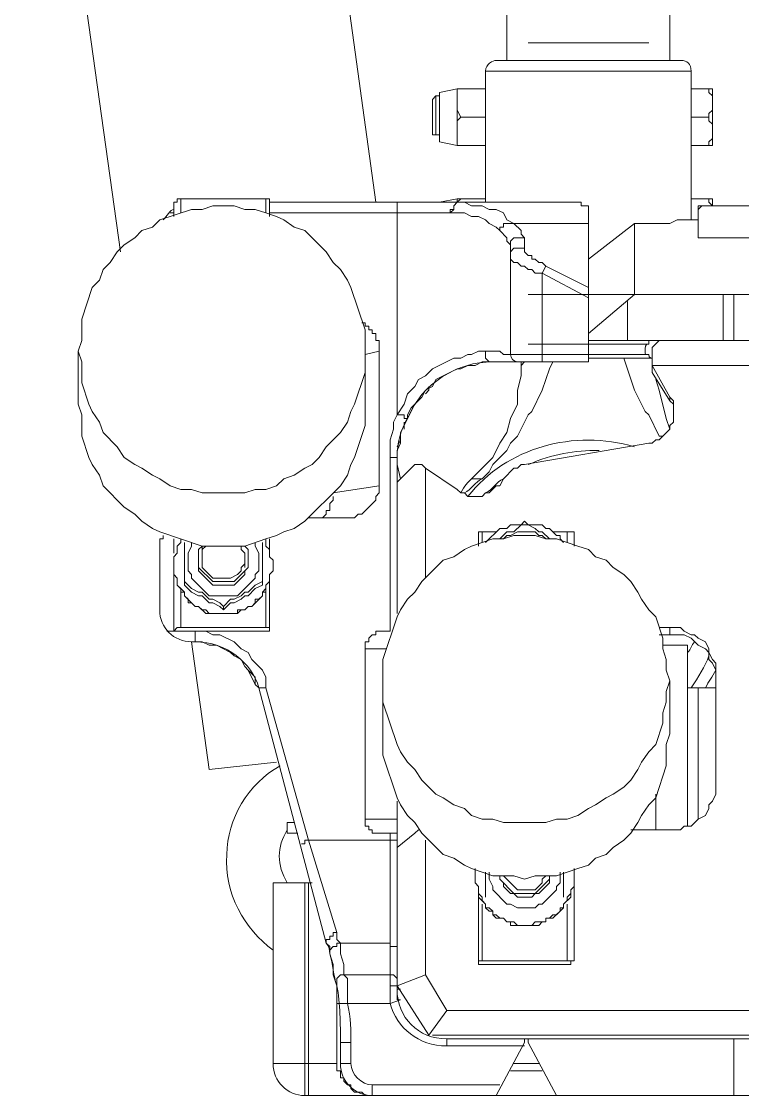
# Model space of a CAD drawing. Header units: millimetres. Extents: x 25083 to 52777, y 24772 to 45779.
# Drawn here: x 46160.8 to 46236.4, y 38561.6 to 38674.1 of the extents above; entities that cross this region are included whole.
import ezdxf

# ---------------------------------------------------------------- set-up
doc = ezdxf.new("R2010")
doc.units = ezdxf.units.MM

# ---------------------------------------------------------------- blocks, each defined once
blk = doc.blocks.new('zw$F4C5')
at = {"color": 7, "lineweight": 5}
for points in [[(77.61, 259.95), (87.64, 187.16)], [(50.5, 256.24), (60.9, 181.97)], [(101.38, 225.41), (101.38, 202.02)], [(118.46, 212.05), (118.46, 202.02)], [(103.98, 203.88), (103.61, 203.88)], [(115.86, 203.88), (103.98, 203.88)], [(115.86, 203.88), (116.24, 203.88)], [(119.58, 202.02), (100.27, 202.02)], [(99.15, 200.91), (99.15, 187.16)], [(120.69, 200.91), (99.15, 200.91)], [(120.69, 200.91), (120.69, 185.31)], [(93.58, 197.93), (93.95, 198.31)], [(93.95, 198.31), (93.95, 196.08)], [(93.95, 198.31), (94.33, 198.31)], [(93.95, 198.31), (93.95, 196.08)], [(94.33, 198.68), (96.18, 199.05)], [(94.33, 198.31), (94.33, 198.68)], [(94.33, 198.68), (94.33, 196.08)], [(96.18, 199.05), (96.18, 197.56)], [(96.18, 199.05), (96.18, 197.56)], [(96.18, 199.05), (99.15, 199.05)], [(120.69, 196.08), (120.69, 199.05)], [(120.69, 199.05), (122.92, 199.05)], [(122.92, 197.56), (122.92, 198.31), (122.55, 198.68), (122.55, 199.05)], [(122.92, 197.56), (122.92, 199.05)], [(122.92, 199.05), (122.92, 197.56)], [(93.58, 197.93), (93.58, 196.08)], [(94.33, 196.08), (94.33, 197.93)], [(94.33, 197.93), (94.33, 196.08)], [(96.18, 197.56), (96.18, 196.82), (96.55, 196.08)], [(96.18, 197.56), (96.18, 196.08)], [(122.55, 196.08), (122.55, 196.45), (122.92, 196.82), (122.92, 197.56)], [(122.92, 194.59), (122.92, 197.56)], [(122.92, 197.56), (122.92, 194.59)], [(93.58, 196.08), (93.58, 194.22)], [(93.95, 196.08), (93.95, 194.22)], [(93.95, 196.08), (93.95, 194.22)], [(94.33, 196.08), (94.33, 194.59)], [(94.33, 196.08), (94.33, 193.48)], [(94.33, 194.59), (94.33, 196.08)], [(96.18, 196.08), (96.18, 194.59)], [(96.55, 196.08), (96.18, 195.71), (96.18, 194.59)], [(99.15, 196.08), (96.55, 196.08)], [(120.69, 196.08), (120.69, 193.11)], [(122.55, 196.08), (120.69, 196.08)], [(122.92, 194.59), (122.92, 195.33), (122.55, 195.71), (122.55, 196.08)], [(93.58, 194.22), (93.95, 194.22)], [(93.95, 194.22), (94.33, 194.22)], [(94.33, 193.48), (94.33, 194.22)], [(96.18, 194.59), (96.18, 193.11)], [(96.18, 194.59), (96.18, 193.11)], [(122.55, 193.11), (122.55, 193.48), (122.92, 193.85), (122.92, 194.59)], [(122.92, 194.59), (122.92, 193.11)], [(122.92, 193.11), (122.92, 194.59)], [(94.33, 193.48), (96.18, 193.11)], [(99.15, 193.11), (96.18, 193.11)], [(122.92, 193.11), (120.69, 193.11)], [(56.45, 171.57), (56.82, 172.68), (56.82, 174.91), (57.93, 178.25), (58.67, 179), (59.05, 180.11), (59.79, 180.85), (60.53, 181.97), (61.27, 182.71), (62.39, 183.45), (63.13, 184.19), (64.25, 184.57), (64.99, 185.31), (68.33, 186.42), (69.44, 186.42), (70.56, 186.79), (72.79, 186.79), (73.9, 186.42), (75.01, 186.42), (76.13, 186.05), (77.24, 185.68), (77.99, 185.31), (79.1, 184.57), (80.21, 184.19), (82.44, 181.97), (83.18, 180.85), (83.93, 180.11), (84.67, 179), (85.04, 178.25), (86.53, 173.8), (86.53, 171.57)], [(67.22, 187.54), (66.84, 187.54), (66.84, 187.16), (66.47, 187.16)], [(66.47, 187.16), (66.47, 185.68)], [(67.22, 187.54), (67.22, 186.05)], [(67.22, 187.54), (76.13, 187.54)], [(76.13, 186.05), (76.13, 187.54)], [(76.5, 187.16), (76.5, 187.54), (76.13, 187.54)], [(76.5, 187.16), (76.5, 185.68)], [(96.18, 187.16), (76.5, 187.16)], [(89.87, 164.88), (89.87, 187.16)], [(94.33, 187.16), (96.18, 187.54)], [(95.44, 186.05), (95.44, 186.42), (95.81, 186.42), (95.81, 186.79), (96.18, 187.16)], [(95.44, 186.05), (95.81, 186.42), (95.81, 186.79), (96.18, 187.16)], [(96.55, 187.54), (96.18, 187.16)], [(96.18, 187.54), (96.18, 187.16)], [(96.18, 187.54), (99.15, 187.54)], [(96.18, 187.16), (108.07, 187.16)], [(96.55, 187.16), (96.18, 187.16)], [(96.55, 187.16), (96.92, 187.16), (97.67, 186.79), (98.78, 186.79), (99.52, 186.42), (100.27, 186.42), (101.01, 186.05), (101.38, 185.31), (102.12, 184.94)], [(108.07, 187.16), (109.18, 187.16), (109.18, 186.79), (109.92, 186.79)], [(109.92, 170.45), (109.92, 186.79)], [(120.69, 185.31), (120.69, 187.54)], [(120.69, 187.54), (122.92, 187.54)], [(121.43, 183.45), (121.43, 186.79)], [(121.43, 186.79), (135.55, 186.79)], [(122.92, 186.79), (122.55, 187.16), (122.55, 187.54)], [(122.92, 186.79), (122.92, 187.54)], [(122.92, 187.54), (122.92, 186.79)], [(66.47, 186.05), (66.1, 186.05)], [(89.87, 186.05), (76.5, 186.05)], [(89.87, 186.05), (95.44, 186.05)], [(100.64, 184.19), (100.27, 184.57), (99.52, 184.94), (99.15, 185.31), (98.41, 185.68), (97.67, 185.68), (96.92, 186.05), (95.44, 186.05)], [(102.12, 184.94), (101.01, 184.94), (101.01, 184.57), (100.64, 184.57), (100.64, 184.19)], [(103.24, 183.45), (102.87, 183.82), (102.87, 184.19), (102.12, 184.94)], [(109.92, 184.94), (102.12, 184.94)], [(109.92, 181.22), (114.75, 184.94)], [(114.75, 184.94), (114.75, 177.51)], [(114.75, 184.94), (115.86, 184.94)], [(121.43, 185.31), (119.21, 185.31), (118.46, 184.94), (115.86, 184.94)], [(100.64, 184.19), (101.38, 183.45), (101.38, 183.08), (101.75, 182.71)], [(101.75, 182.71), (101.75, 183.08), (102.12, 183.45), (103.24, 183.45)], [(103.24, 182.34), (103.24, 183.45)], [(135.55, 183.45), (121.43, 183.45)], [(101.75, 182.71), (101.75, 171.2)], [(101.75, 181.59), (101.75, 181.97), (102.12, 182.34), (103.24, 182.34)], [(105.47, 180.48), (105.09, 180.85), (104.72, 180.85), (104.35, 181.22), (103.98, 181.22), (103.98, 181.59), (103.61, 181.59), (103.24, 181.97), (103.24, 182.34)], [(105.09, 179.74), (104.35, 179.74), (103.98, 180.11), (103.61, 180.11), (103.24, 180.48), (102.87, 180.48), (102.5, 180.85), (102.12, 180.85), (101.75, 181.22)], [(105.47, 180.48), (105.09, 179.74)], [(109.92, 178.25), (105.47, 180.48)], [(105.09, 170.45), (105.09, 179.74)], [(109.92, 177.14), (105.09, 179.74)], [(114.75, 177.51), (103.61, 177.51)], [(114.75, 177.51), (109.92, 173.42)], [(114.01, 172.68), (114.01, 176.77)], [(114.75, 177.51), (135.55, 177.51)], [(124.03, 172.68), (124.03, 177.51)], [(125.15, 172.68), (125.15, 177.51)], [(88.01, 171.57), (88.01, 172.68), (87.64, 172.68), (87.64, 173.42), (87.27, 173.42), (87.27, 173.8), (86.9, 173.8), (86.9, 174.17), (86.53, 174.17), (86.53, 174.54), (86.16, 174.54)], [(109.92, 172.31), (103.61, 172.31)], [(109.92, 172.68), (135.55, 172.68)], [(109.92, 172.31), (116.24, 172.31)], [(116.24, 172.31), (116.24, 172.68)], [(116.61, 171.94), (117.35, 172.68)], [(56.45, 171.57), (56.45, 166)], [(86.53, 171.57), (86.53, 169.34), (85.41, 166), (85.04, 165.25), (84.67, 164.14), (83.93, 163.03), (82.44, 161.54), (81.7, 160.43), (80.96, 159.68), (80.21, 159.31), (79.1, 158.57), (77.99, 158.2), (77.24, 157.46), (76.13, 157.08), (75.01, 157.08), (73.9, 156.71), (69.44, 156.71), (68.33, 157.08), (67.22, 157.08), (66.1, 157.46), (64.99, 158.2), (64.25, 158.57), (63.13, 159.31), (62.39, 159.68), (61.27, 160.43), (60.53, 161.54), (59.05, 163.03), (58.67, 164.14), (57.93, 165.25), (57.56, 166), (56.82, 168.23), (56.82, 170.45), (56.45, 171.57)], [(86.53, 171.57), (86.53, 166)], [(86.53, 171.2), (88.01, 171.57)], [(88.01, 171.57), (88.01, 157.46)], [(99.15, 171.57), (98.41, 171.57), (97.67, 171.2), (97.3, 171.2), (96.55, 170.83), (95.81, 170.83), (93.58, 169.71), (92.84, 168.97), (92.1, 168.6), (91.73, 167.85), (90.98, 167.11), (90.61, 166), (89.87, 164.88)], [(99.15, 171.57), (99.15, 170.83), (99.52, 170.45), (99.9, 170.45)], [(101.75, 171.2), (101.01, 171.2), (100.64, 171.57), (99.15, 171.57)], [(101.75, 171.2), (109.92, 171.2)], [(109.92, 171.2), (116.24, 171.2)], [(116.61, 169.34), (116.61, 171.94)], [(94.7, 168.97), (96.18, 169.71), (96.55, 169.71), (97.3, 170.08), (98.04, 170.08), (98.78, 170.45)], [(102.87, 170.45), (102.87, 168.97), (102.5, 167.48), (102.5, 166), (101.75, 164.51), (101.38, 163.03), (100.64, 161.91), (99.9, 160.43), (97.67, 158.2)], [(98.78, 158.2), (99.52, 158.94), (99.9, 159.68), (101.38, 161.17), (101.75, 161.91), (102.5, 162.66), (103.61, 164.88), (103.98, 165.25), (105.09, 167.48), (105.84, 169.71), (106.21, 170.45)], [(98.78, 170.45), (99.9, 170.45)], [(99.9, 170.45), (102.5, 170.45)], [(102.5, 170.45), (109.92, 170.45)], [(103.24, 170.45), (102.87, 170.08), (102.87, 170.45)], [(112.15, 170.83), (109.92, 170.83)], [(116.61, 170.83), (112.15, 170.83)], [(117.72, 162.66), (117.35, 162.66), (116.24, 164.88), (115.86, 165.25), (114.75, 167.48), (113.64, 170.83)], [(116.61, 170.45), (116.61, 170.83)], [(118.46, 166.74), (116.61, 170.08)], [(133.69, 170.08), (116.61, 170.08)], [(90.98, 164.51), (91.73, 166), (92.47, 166.74), (92.84, 167.48), (93.58, 167.85), (93.95, 168.6), (94.7, 168.97)], [(118.46, 166.37), (116.61, 169.34)], [(92.84, 167.11), (93.21, 167.48), (93.21, 167.85)], [(116.98, 168.6), (117.35, 167.48), (118.09, 164.51), (118.46, 163.4)], [(118.46, 166.74), (118.46, 166.37)], [(118.46, 166.74), (118.83, 166.37), (118.83, 165.25)], [(56.45, 166), (56.82, 164.88), (56.82, 162.66), (57.56, 160.43), (57.93, 159.68), (58.67, 158.57), (59.05, 157.46), (61.27, 155.23), (62.39, 154.49), (63.13, 153.74), (64.25, 153), (64.99, 152.63), (69.44, 151.14), (73.9, 151.14), (76.13, 151.89), (77.24, 152.26), (77.99, 152.63), (79.1, 153), (80.21, 153.74), (83.93, 157.46), (84.67, 158.57), (85.04, 159.68), (85.41, 160.43), (86.53, 163.77), (86.53, 166)], [(90.98, 164.88), (91.35, 165.63), (91.73, 166)], [(118.83, 164.88), (118.83, 166), (118.46, 166.37)], [(89.13, 160.43), (89.13, 162.28), (89.5, 163.4), (89.5, 164.14), (89.87, 164.88)], [(89.87, 164.88), (90.61, 164.88), (90.61, 164.51), (90.98, 164.51)], [(90.61, 163.77), (90.98, 164.51)], [(90.98, 164.51), (90.98, 164.88)], [(118.83, 165.25), (118.83, 164.14), (118.46, 163.77), (118.46, 163.4), (117.35, 162.28), (116.98, 162.28), (116.61, 161.91), (116.24, 161.91)], [(90.24, 163.03), (90.61, 163.77)], [(90.61, 163.4), (90.61, 164.14)], [(89.87, 161.54), (90.24, 162.28)], [(90.24, 161.91), (90.24, 163.03)], [(89.87, 161.17), (90.24, 161.91)], [(89.87, 160.43), (89.87, 161.17)], [(103.24, 159.68), (116.24, 161.91)], [(89.13, 142.23), (89.13, 160.43)], [(89.87, 160.43), (89.13, 160.43)], [(89.87, 160.43), (89.87, 144.09)], [(89.87, 159.68), (90.24, 158.2)], [(89.87, 157.83), (91.73, 159.68)], [(91.73, 159.68), (92.47, 159.68)], [(92.47, 159.68), (92.84, 159.31)], [(92.84, 159.31), (92.84, 147.8)], [(92.84, 159.31), (96.18, 157.08)], [(101.01, 158.2), (102.12, 159.31), (102.5, 159.31), (102.87, 159.68), (103.24, 159.68)], [(101.01, 158.2), (100.64, 157.46), (100.27, 157.46), (99.52, 156.71), (99.15, 156.71), (98.78, 156.34), (97.3, 156.34), (96.92, 156.71), (96.55, 156.71), (96.18, 157.08)], [(98.78, 158.2), (97.67, 158.2)], [(88.01, 157.46), (83.18, 156.71)], [(85.04, 154.11), (85.41, 154.11), (85.78, 154.49), (86.16, 154.49), (87.64, 155.97), (87.64, 156.34), (88.01, 156.71), (88.01, 157.46)], [(83.18, 156.34), (83.18, 155.97), (82.81, 155.6), (82.81, 154.86), (82.44, 154.86), (82.44, 154.49), (82.07, 154.11)], [(80.58, 154.11), (83.93, 154.11)], [(83.93, 154.11), (85.04, 154.11)], [(103.24, 153.74), (102.87, 153.37), (101.75, 153.37), (101.38, 153), (100.64, 153), (99.15, 151.51)], [(103.24, 153.37), (102.87, 153.37), (102.12, 152.63), (101.38, 152.63), (100.64, 151.89), (100.27, 151.89)], [(103.24, 153.74), (103.61, 153.37), (105.09, 153.37), (105.47, 153), (105.84, 153), (106.58, 152.26), (106.95, 152.26), (106.95, 151.89), (107.32, 151.51)], [(106.21, 151.89), (105.84, 151.89), (105.09, 152.63), (104.72, 152.63), (104.35, 153), (103.61, 153.37), (103.24, 153.37)], [(65.36, 152.26), (65.36, 151.89), (64.99, 151.89), (64.99, 150.77)], [(88.38, 137.03), (88.38, 139.26), (89.87, 143.72), (90.24, 144.46), (90.98, 145.57), (91.73, 146.32), (92.47, 147.43), (94.7, 149.66), (95.81, 150.03), (96.92, 150.77), (97.67, 151.14), (99.9, 151.89), (101.01, 151.89), (102.12, 152.26), (104.35, 152.26), (105.47, 151.89), (106.58, 151.89), (107.69, 151.51), (108.81, 151.14), (109.92, 150.77), (110.66, 150.03), (111.78, 149.66), (112.52, 148.91), (113.64, 148.17), (114.38, 147.43), (115.12, 146.32), (115.49, 145.57), (116.24, 144.46), (116.98, 143.72), (117.72, 141.49), (117.72, 140.37), (118.09, 139.26), (118.09, 138.15), (118.46, 137.03)], [(98.41, 152.63), (98.41, 151.14)], [(98.78, 152.63), (98.41, 152.63)], [(98.78, 152.63), (98.78, 151.51)], [(98.78, 152.63), (100.27, 152.63)], [(101.01, 151.89), (101.38, 152.26), (101.75, 152.26), (102.5, 152.63), (104.35, 152.63), (104.72, 152.26), (105.09, 152.26), (105.47, 151.89)], [(106.21, 152.63), (107.69, 152.63)], [(107.69, 151.51), (107.69, 152.63)], [(108.44, 152.63), (107.69, 152.63)], [(108.44, 152.63), (108.44, 151.14)], [(66.47, 151.89), (66.47, 150.4)], [(67.22, 151.89), (67.22, 151.51), (66.84, 151.14), (66.84, 150.4), (66.47, 150.03), (66.47, 149.29)], [(67.59, 151.51), (67.59, 147.06)], [(67.96, 149.66), (67.96, 150.4), (68.33, 151.14), (68.33, 151.51)], [(69.44, 151.14), (69.07, 150.77), (69.07, 150.03)], [(69.82, 151.14), (69.44, 150.77), (69.44, 150.03)], [(73.53, 151.14), (73.53, 150.77), (73.9, 150.4), (73.9, 150.03)], [(73.9, 151.14), (74.27, 150.77), (74.27, 150.03)], [(75.01, 151.51), (75.01, 151.14), (75.39, 150.4), (75.39, 149.66)], [(75.76, 147.06), (75.76, 151.51)], [(76.13, 151.89), (76.13, 151.14), (76.5, 150.77), (76.5, 150.03), (76.87, 149.66), (76.87, 149.29)], [(76.5, 151.89), (76.5, 150.4)], [(64.99, 150.77), (64.99, 144.46)], [(67.96, 149.66), (67.96, 148.54), (68.33, 148.17), (68.33, 147.8), (70.19, 145.94), (73.16, 145.94), (75.01, 147.8), (75.01, 148.17), (75.39, 148.54), (75.39, 149.66)], [(69.07, 150.03), (69.07, 148.91), (70.56, 147.43), (71.67, 147.43)], [(69.07, 150.03), (69.07, 148.54), (70.56, 147.06), (71.67, 147.06)], [(69.44, 150.03), (69.44, 148.91), (70.56, 147.8), (71.67, 147.8)], [(74.27, 150.03), (74.27, 148.91), (72.79, 147.43), (71.67, 147.43)], [(73.9, 150.03), (73.9, 149.29), (73.53, 148.91), (73.53, 148.54), (73.16, 148.17), (72.42, 147.8), (71.67, 147.8)], [(71.67, 147.06), (72.79, 147.06), (73.9, 148.17), (73.9, 148.54), (74.27, 148.91), (74.27, 150.03)], [(66.47, 149.29), (66.47, 148.17), (66.84, 147.8), (66.84, 147.06), (67.59, 146.32), (67.59, 145.94), (68.7, 144.83), (69.07, 144.83), (69.44, 144.46), (69.82, 144.46), (70.19, 144.09), (71.67, 144.09)], [(66.47, 148.91), (66.47, 148.17), (66.84, 147.8), (66.84, 147.06), (67.22, 146.69), (67.22, 146.32), (67.59, 146.32), (67.59, 145.94), (67.96, 145.57), (67.96, 145.2), (68.33, 145.2), (68.7, 144.83), (69.07, 144.83), (69.82, 144.09), (71.67, 144.09)], [(76.87, 149.29), (76.87, 148.54), (76.5, 148.17), (76.5, 147.43), (76.13, 147.06), (76.13, 146.69), (75.76, 146.32), (75.76, 145.94), (75.39, 145.57), (75.01, 145.57), (75.01, 145.2), (74.64, 144.83), (74.27, 144.83), (73.9, 144.46), (73.16, 144.46), (73.16, 144.09), (71.67, 144.09)], [(76.87, 148.91), (76.87, 148.54), (76.5, 148.17), (76.5, 147.43), (76.13, 147.06), (76.13, 146.32), (75.76, 146.32), (75.76, 145.94), (74.64, 144.83), (74.27, 144.83), (73.9, 144.46), (73.53, 144.46), (73.16, 144.09), (71.67, 144.09)], [(66.47, 148.17), (66.47, 142.23)], [(67.59, 147.43), (68.33, 146.69), (69.07, 146.32), (69.44, 146.32), (70.19, 145.57), (70.56, 145.57), (71.3, 145.2), (71.67, 144.83)], [(71.67, 144.83), (72.42, 145.57), (72.79, 145.57), (73.53, 145.94), (73.9, 146.32), (74.27, 146.32), (75.01, 147.06), (75.76, 147.43)], [(76.5, 148.17), (76.5, 142.23)], [(67.22, 146.32), (67.22, 142.6)], [(67.59, 147.06), (68.33, 146.32), (69.07, 145.94), (69.44, 145.94), (70.19, 145.2), (70.56, 145.2), (71.3, 144.83), (71.67, 144.46)], [(71.67, 144.46), (72.42, 145.2), (72.79, 145.2), (73.53, 145.57), (73.9, 145.94), (74.27, 145.94), (75.01, 146.69), (75.76, 147.06)], [(76.13, 142.6), (76.13, 146.32)], [(71.67, 144.83), (71.67, 144.46)], [(65.73, 142.23), (68.7, 142.23)], [(66.47, 142.23), (66.84, 142.6), (67.22, 142.6)], [(67.22, 142.23), (66.47, 142.23)], [(67.22, 142.6), (76.13, 142.6)], [(67.22, 142.23), (76.13, 142.23)], [(68.7, 141.12), (68.7, 142.23)], [(68.7, 142.23), (69.82, 142.23), (70.56, 141.86), (71.3, 141.86), (72.79, 141.12), (73.53, 140.37), (74.27, 140), (74.64, 139.26), (75.76, 138.15), (76.13, 137.4), (76.13, 136.29)], [(76.13, 142.6), (76.5, 142.6), (76.5, 142.23)], [(76.5, 142.23), (76.13, 142.23)], [(88.38, 142.23), (87.64, 142.23), (87.64, 141.86), (87.27, 141.86), (86.9, 141.49), (86.9, 141.12), (86.53, 141.12), (86.53, 140.37)], [(88.38, 142.23), (89.13, 142.23)], [(118.46, 142.6), (117.35, 142.6)], [(118.46, 141.86), (117.35, 141.86)], [(118.46, 142.6), (118.46, 141.86)], [(118.46, 142.6), (119.58, 142.6), (119.95, 142.23), (120.69, 141.86), (121.06, 141.86), (121.43, 141.49), (122.18, 141.12), (122.55, 140.37), (122.55, 140), (122.92, 139.26), (123.29, 138.89), (123.29, 137.77)], [(123.29, 137.03), (123.29, 138.15), (122.92, 138.89), (122.55, 139.26), (122.55, 140), (122.18, 140.37), (121.43, 140.75), (120.69, 141.49), (119.95, 141.86), (118.46, 141.86)], [(68.33, 141.12), (70.19, 127.75)], [(68.33, 141.12), (68.7, 141.12)], [(68.7, 141.12), (69.44, 141.12), (70.19, 140.75), (70.93, 140.75), (72.42, 140), (72.79, 139.63), (73.53, 139.26), (73.9, 138.52), (74.27, 138.15), (75.01, 136.66), (75.39, 136.29)], [(68.7, 141.12), (69.44, 141.12)], [(69.44, 141.12), (70.19, 140.75)], [(70.19, 140.75), (70.93, 140.75)], [(117.72, 140.75), (120.32, 140.75)], [(120.32, 140.75), (120.32, 121.81)], [(86.53, 140.37), (86.53, 122.55)], [(86.53, 140.37), (88.75, 140.37)], [(74.27, 138.15), (74.64, 137.77)], [(74.64, 137.77), (75.01, 137.4)], [(75.01, 137.4), (75.01, 136.66), (75.39, 136.29)], [(123.29, 126.26), (123.29, 137.77)], [(82.44, 109.55), (75.39, 136.29)], [(76.13, 136.29), (75.39, 136.29)], [(76.13, 136.29), (80.58, 120.32)], [(88.38, 137.03), (88.38, 131.46)], [(118.46, 137.03), (118.09, 135.92), (118.09, 134.8), (117.72, 133.69), (117.72, 132.58), (116.98, 130.35), (116.24, 129.6), (115.49, 128.49), (115.12, 127.75), (114.38, 126.63), (113.64, 125.89), (112.52, 125.15), (111.78, 124.78), (110.66, 124.03), (109.92, 123.66), (108.81, 122.92), (107.69, 122.55), (106.58, 122.55), (105.47, 122.18), (101.01, 122.18), (99.9, 122.55), (98.78, 122.55), (97.67, 122.92), (96.92, 123.66), (95.81, 124.03), (94.7, 124.78), (93.95, 125.15), (92.47, 126.63), (91.73, 127.75), (90.98, 128.49), (90.24, 129.6), (89.87, 130.35), (88.38, 134.8), (88.38, 137.03)], [(118.46, 137.03), (118.46, 131.46)], [(121.43, 136.29), (121.43, 122.55)], [(88.38, 131.46), (88.38, 129.23), (89.87, 124.78), (90.24, 124.03), (90.98, 122.92), (91.73, 122.18), (92.47, 121.06), (94.7, 118.83), (95.81, 118.46), (96.92, 117.72), (97.67, 117.35), (99.9, 116.61), (102.12, 116.61), (103.24, 116.24), (104.35, 116.61), (106.58, 116.61), (107.69, 116.98), (108.81, 117.35), (109.92, 117.72), (110.66, 118.46), (111.78, 118.83), (112.52, 119.58), (113.64, 120.32), (114.38, 121.06), (115.12, 122.18), (115.49, 122.92), (116.24, 124.03), (116.98, 124.78), (118.09, 128.12), (118.09, 130.35), (118.46, 131.46)], [(70.19, 127.75), (77.24, 128.49)], [(123.29, 126.26), (123.29, 125.15), (122.92, 124.41), (122.55, 124.03), (122.55, 123.66), (122.18, 122.92), (121.43, 122.55), (120.69, 121.81), (119.95, 121.81), (119.58, 121.43), (118.46, 121.43)], [(116.98, 121.43), (116.98, 125.15)], [(89.87, 104.72), (89.87, 124.41)], [(78.36, 121.06), (78.36, 122.18)], [(78.36, 122.18), (79.1, 122.18)], [(86.53, 122.55), (86.53, 121.81), (86.9, 121.81), (86.9, 121.43), (87.27, 121.43), (87.27, 121.06), (88.38, 121.06)], [(89.87, 122.55), (86.53, 122.55)], [(78.36, 121.06), (79.47, 121.06)], [(88.38, 121.06), (89.87, 121.06)], [(89.13, 109.55), (89.13, 121.06)], [(89.87, 119.58), (91.73, 121.06)], [(91.73, 121.06), (92.1, 121.43)], [(114.38, 121.43), (118.46, 121.43)], [(80.58, 120.32), (80.21, 120.32), (80.21, 119.95), (79.84, 119.95)], [(80.58, 120.32), (83.56, 110.66)], [(80.58, 120.32), (89.13, 120.32)], [(89.13, 120.32), (89.87, 120.32)], [(92.84, 120.32), (92.84, 106.21)], [(98.04, 117.35), (98.04, 116.61)], [(108.44, 117.35), (108.44, 116.61)], [(98.04, 116.61), (98.04, 115.86), (98.41, 115.49), (98.41, 114.38), (99.15, 113.64), (99.15, 113.26), (99.52, 112.89), (99.9, 112.89), (99.9, 112.52), (100.27, 112.15), (101.01, 112.15), (101.38, 111.78), (101.75, 111.78), (101.75, 111.41), (103.24, 111.41)], [(98.04, 116.61), (98.04, 115.86), (98.41, 115.49), (98.41, 114.75), (98.78, 114.38), (98.78, 114.01), (99.15, 113.64), (99.15, 113.26), (99.52, 113.26), (99.9, 112.89), (99.9, 112.52), (100.27, 112.52), (100.64, 112.15), (101.01, 112.15), (101.38, 111.78), (102.12, 111.78), (102.5, 111.41), (103.24, 111.41)], [(99.15, 116.98), (99.15, 114.38)], [(99.52, 116.98), (99.52, 116.24), (99.9, 115.49), (99.9, 115.12), (101.38, 113.64), (101.75, 113.64), (102.5, 113.26), (104.35, 113.26), (104.72, 113.64), (105.09, 113.64), (106.58, 115.12), (106.58, 115.49), (106.95, 115.86), (106.95, 116.98)], [(100.64, 116.61), (100.64, 116.24), (101.01, 115.86), (101.01, 115.49), (101.75, 114.75), (102.12, 114.75), (102.5, 114.38), (103.24, 114.38)], [(100.64, 116.61), (100.64, 116.24), (102.12, 114.75), (103.24, 114.75)], [(101.01, 116.61), (102.5, 115.12), (103.24, 115.12)], [(108.44, 116.61), (108.44, 115.49), (108.07, 115.12), (108.07, 114.75), (107.69, 114.38), (107.69, 114.01), (107.32, 113.64), (107.32, 113.26), (106.95, 113.26), (106.95, 112.89), (106.58, 112.52), (106.21, 112.52), (105.84, 112.15), (105.47, 112.15), (105.47, 111.78), (104.35, 111.78), (103.98, 111.41), (103.24, 111.41)], [(108.44, 116.61), (108.44, 115.49), (108.07, 115.12), (108.07, 114.38), (107.32, 113.64), (107.32, 113.26), (106.21, 112.15), (105.47, 112.15), (105.47, 111.78), (105.09, 111.78), (104.72, 111.41), (103.24, 111.41)], [(105.84, 116.61), (105.84, 116.24), (104.35, 114.75), (103.24, 114.75)], [(105.47, 116.61), (105.09, 116.24), (105.09, 115.86), (104.35, 115.12), (103.24, 115.12)], [(103.24, 114.38), (103.98, 114.38), (104.35, 114.75), (104.72, 114.75), (105.84, 115.86), (105.84, 116.61)], [(107.32, 114.38), (107.32, 116.98)], [(76.87, 115.86), (76.87, 96.92)], [(76.87, 115.86), (80.96, 115.86)], [(80.21, 93.58), (80.21, 115.86)], [(80.58, 115.86), (80.58, 93.58)], [(98.41, 115.49), (98.41, 107.69)], [(108.44, 115.49), (108.44, 107.69)], [(98.78, 113.64), (98.78, 107.69)], [(107.69, 107.69), (107.69, 113.64)], [(83.56, 110.66), (83.18, 110.66), (83.18, 110.29), (82.81, 110.29), (82.81, 109.92), (82.44, 109.92), (82.44, 109.55)], [(83.93, 109.55), (83.56, 109.92), (83.56, 110.66)], [(82.44, 109.55), (82.81, 109.18)], [(83.93, 109.55), (83.56, 109.55), (83.56, 109.18), (83.18, 109.18), (82.81, 108.81), (82.81, 108.44)], [(82.81, 109.18), (82.81, 108.81)], [(84.3, 106.21), (84.3, 107.32), (83.93, 108.44), (83.93, 109.55)], [(83.93, 109.55), (89.13, 109.55)], [(89.87, 108.44), (89.87, 109.18), (89.13, 109.18), (89.13, 109.55)], [(89.13, 105.47), (89.13, 109.55)], [(82.81, 108.81), (82.81, 108.44)], [(82.81, 108.44), (83.18, 107.32)], [(83.18, 107.32), (83.18, 106.21)], [(98.41, 107.69), (98.78, 107.69)], [(98.78, 107.32), (98.41, 107.32), (98.41, 107.69)], [(98.78, 107.69), (107.69, 107.69)], [(98.78, 107.32), (107.69, 107.32)], [(108.44, 107.69), (108.07, 107.69), (108.07, 107.32), (107.69, 107.32)], [(107.69, 107.69), (108.44, 107.69)], [(83.18, 106.21), (83.56, 105.09)], [(83.56, 105.09), (83.56, 105.84), (83.93, 106.21), (84.3, 106.21)], [(84.3, 106.21), (84.67, 105.84), (84.67, 103.24)], [(84.3, 106.21), (89.13, 106.21)], [(89.87, 105.47), (89.87, 105.84), (89.5, 106.21), (89.13, 106.21)], [(92.84, 106.21), (89.87, 105.09)], [(92.84, 106.21), (95.07, 102.5)], [(83.56, 105.09), (83.56, 103.61)], [(89.13, 103.24), (89.13, 105.47)], [(89.87, 104.72), (89.87, 105.09), (89.13, 105.09), (89.13, 105.47)], [(93.21, 99.9), (89.87, 105.09)], [(89.87, 105.09), (93.21, 99.9)], [(89.87, 104.35), (89.87, 104.72)], [(90.24, 104.72), (89.87, 104.72)], [(83.56, 96.92), (83.56, 103.98)], [(83.56, 103.61), (83.56, 103.24)], [(90.24, 103.61), (89.13, 103.24)], [(89.87, 103.98), (89.87, 104.35)], [(89.87, 103.61), (89.87, 103.98)], [(90.24, 103.61), (89.87, 103.61)], [(83.56, 103.24), (84.67, 103.24)], [(84.67, 103.24), (89.13, 103.24)], [(93.21, 99.9), (95.07, 102.5)], [(95.07, 102.5), (153, 102.5)], [(83.93, 99.15), (83.93, 96.92)], [(83.93, 99.15), (85.04, 99.15)], [(85.04, 99.15), (85.04, 96.92)], [(93.58, 99.9), (154.86, 99.9)], [(154.86, 99.9), (93.95, 99.9)], [(95.07, 98.78), (95.07, 99.52)], [(95.07, 99.52), (197.19, 99.52)], [(100.27, 93.58), (103.24, 99.15)], [(103.24, 99.15), (103.24, 99.52)], [(103.61, 99.52), (103.61, 99.15)], [(103.61, 99.15), (106.58, 93.58)], [(125.15, 99.52), (125.15, 93.58)], [(103.24, 98.78), (95.07, 98.78)], [(76.87, 96.92), (83.56, 96.92)], [(83.56, 96.92), (83.56, 96.18), (83.93, 96.18), (83.93, 95.44), (84.3, 95.44), (84.3, 95.07), (84.67, 94.7), (85.04, 94.7), (85.04, 94.33), (85.41, 93.95), (86.16, 93.95), (86.53, 93.58), (87.27, 93.58)], [(85.04, 96.92), (83.93, 96.92)], [(102.12, 96.92), (104.72, 96.92)], [(105.09, 96.18), (101.75, 96.18)], [(87.27, 93.58), (87.27, 94.7)], [(87.27, 94.7), (100.64, 94.7)], [(80.21, 93.58), (249.18, 93.58)]]:
    blk.add_lwpolyline(points, dxfattribs=at)
at = {"color": 7, "lineweight": 0}
for points in [[(121.81, 186.79), (121.43, 186.42)], [(69.44, 150.03), (69.44, 151.14), (69.82, 151.14)], [(73.53, 151.14), (73.53, 150.77), (73.9, 150.4), (73.9, 150.03)], [(69.44, 150.03), (69.44, 148.91)], [(71.67, 147.8), (70.56, 147.8), (69.44, 148.91), (69.44, 150.03)], [(73.9, 150.03), (73.9, 149.29), (73.53, 148.91), (73.53, 148.54), (73.16, 148.17), (72.42, 147.8), (71.67, 147.8)], [(73.9, 150.03), (73.9, 148.91)], [(103.24, 115.12), (102.5, 115.12), (101.01, 116.61)], [(105.47, 116.61), (105.09, 116.24), (105.09, 115.86), (104.35, 115.12), (103.24, 115.12)]]:
    blk.add_lwpolyline(points, dxfattribs=at)
at = {"color": 7, "lineweight": 5}
for points in [[(100.27, 202.02), (99.9, 202.02), (99.15, 201.65), (99.15, 200.91)], [(120.69, 200.91), (120.69, 201.65), (120.32, 202.02), (119.58, 202.02)], [(66.47, 186.42), (66.1, 186.42), (65.73, 185.68), (65.36, 185.31)], [(116.24, 172.31), (115.86, 172.31), (115.86, 171.94), (115.86, 171.57)], [(101.75, 171.2), (101.75, 170.83), (102.12, 170.45), (102.5, 170.45)], [(115.86, 171.57), (115.86, 171.2), (115.86, 171.2), (116.24, 171.2)], [(116.24, 171.2), (116.24, 170.83), (116.61, 170.83), (116.61, 170.83)], [(99.9, 170.45), (96.18, 170.45), (92.47, 168.23), (90.98, 164.51)], [(90.98, 164.51), (90.24, 163.4), (89.87, 161.91), (89.87, 160.43)], [(114.75, 161.54), (108.44, 163.4), (101.38, 161.54), (97.3, 156.34)], [(111.04, 161.17), (108.44, 161.17), (106.21, 160.8), (103.61, 159.68)], [(97.67, 158.2), (97.3, 157.83), (96.92, 157.46), (96.55, 156.71)], [(98.78, 158.2), (98.04, 157.83), (97.67, 157.08), (96.92, 156.71)], [(101.01, 158.2), (100.27, 157.83), (99.9, 157.08), (99.15, 156.71)], [(64.99, 144.46), (64.99, 142.6), (66.47, 141.12), (68.33, 141.12)], [(75.39, 136.29), (74.64, 138.89), (72.04, 141.12), (68.7, 141.12)], [(120.32, 140), (120.69, 140.37), (120.69, 140.75), (121.06, 141.12)], [(120.69, 136.29), (121.43, 137.4), (122.18, 138.52), (122.55, 139.63)], [(122.18, 136.29), (122.55, 137.03), (122.92, 137.4), (123.29, 138.15)], [(120.32, 136.29), (121.43, 136.29), (122.18, 136.29), (123.29, 136.29)], [(77.61, 128.12), (74.27, 126.26), (72.04, 122.55), (72.04, 118.83)], [(79.1, 122.18), (79.1, 122.18), (79.1, 122.18), (79.1, 122.18)], [(78.36, 121.43), (77.24, 119.58), (77.24, 117.72), (78.36, 115.86)], [(72.04, 118.83), (71.67, 114.75), (73.9, 111.04), (76.87, 108.81)], [(82.81, 108.44), (82.81, 108.81), (82.81, 109.18), (82.44, 109.55)], [(83.56, 105.09), (83.18, 106.21), (83.18, 107.32), (82.81, 108.44)], [(83.93, 99.15), (83.93, 101.01), (83.93, 103.24), (83.56, 105.09)], [(89.87, 104.72), (89.87, 101.75), (92.1, 99.52), (95.07, 99.52)], [(85.04, 99.15), (85.04, 100.27), (85.04, 101.75), (84.67, 103.24)], [(89.13, 103.24), (89.87, 100.64), (92.1, 98.78), (95.07, 98.78)], [(76.87, 96.92), (76.87, 95.07), (78.36, 93.58), (80.21, 93.58)], [(83.93, 96.92), (83.93, 95.07), (85.41, 93.58), (87.27, 93.58)], [(85.04, 96.92), (85.04, 95.81), (86.16, 94.7), (87.27, 94.7)]]:
    blk.add_open_spline(points, degree=3, dxfattribs=at)

msp = doc.modelspace()

# ---------------------------------------------------------------- block references
msp.add_blockref('zw$F4C5', (46110.278, 38468.039))

doc.saveas('drawing.dxf')
